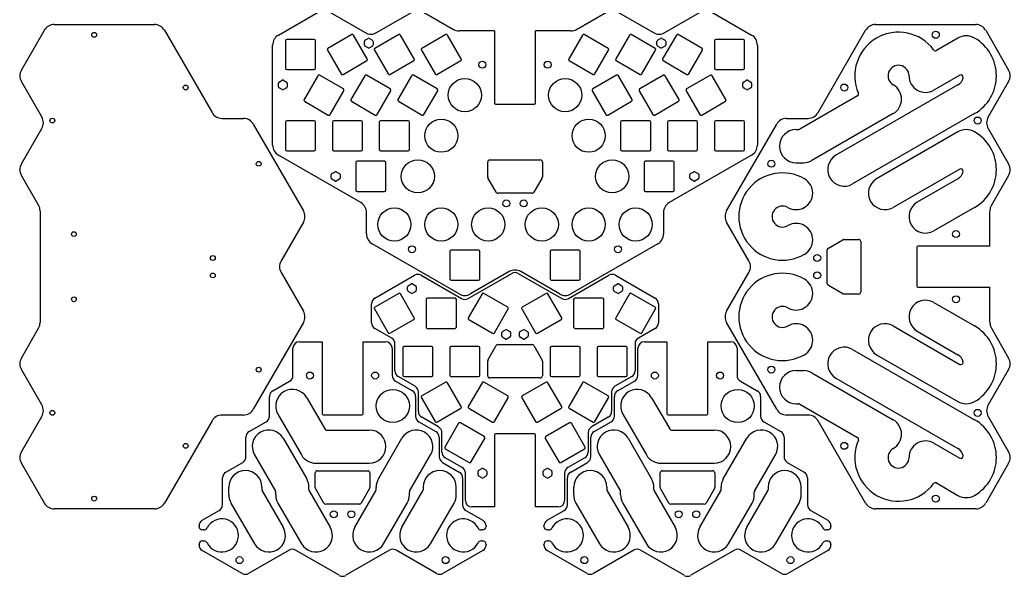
# Model space of a CAD drawing. Header units: millimetres. Extents: x 1 to 454, y -517 to -1.
# Drawn here: x 0.8 to 454.4, y -517.4 to -262.3 of the extents above; entities that cross this region are included whole.
import ezdxf

# ---------------------------------------------------------------- set-up
doc = ezdxf.new("R2010")
doc.units = ezdxf.units.MM

msp = doc.modelspace()

# ---------------------------------------------------------------- linework, layer by layer
for p, q in [((119.23, -269.31), (137.46, -258.78)), ((142.73, -258.78), (158.96, -268.15)), ((164.23, -268.15), (180.46, -258.78)), ((185.73, -258.78), (199.37, -266.66)), ((255.82, -266.66), (269.46, -258.78)), ((274.73, -258.78), (290.96, -268.15)), ((296.23, -268.15), (312.46, -258.78)), ((317.73, -258.78), (335.96, -269.31)), ((1.52, -285.33), (12.05, -267.1)), ((16.61, -264.47), (62.49, -264.47)), ((67.05, -267.1), (88.84, -304.83)), ((218.21, -267.37), (202.01, -267.37)), ((218.21, -267.37), (218.21, -300.39)), ((253.18, -267.37), (236.99, -267.37)), ((236.99, -300.39), (236.99, -267.37)), ((366.36, -304.83), (388.14, -267.1)), ((392.7, -264.47), (438.58, -264.47)), ((443.15, -267.1), (453.67, -285.33)), ((122.45, -271.89), (122.45, -284.49)), ((135.65, -271.29), (123.05, -271.29)), ((136.25, -284.49), (136.25, -271.89)), ((152.85, -269.07), (141.94, -275.37)), ((159.97, -280.2), (153.67, -269.29)), ((158.9, -271.66), (160.3, -270.85)), ((160.9, -270.85), (162.3, -271.66)), ((174.35, -269.07), (163.44, -275.37)), ((181.47, -280.2), (175.17, -269.29)), ((195.85, -269.07), (184.94, -275.37)), ((202.97, -280.2), (196.67, -269.29)), ((258.52, -269.29), (252.22, -280.2)), ((270.25, -275.37), (259.34, -269.07)), ((280.02, -269.29), (273.72, -280.2)), ((291.75, -275.37), (280.84, -269.07)), ((292.9, -271.66), (294.3, -270.85)), ((294.9, -270.85), (296.3, -271.66)), ((301.52, -269.29), (295.22, -280.2)), ((313.25, -275.37), (302.34, -269.07)), ((318.95, -271.89), (318.95, -284.49)), ((332.15, -271.29), (319.55, -271.29)), ((332.75, -284.49), (332.75, -271.89)), ((430.47, -270.63), (420.61, -276.32)), ((438.06, -270.64), (438.06, -270.64)), ((116.6, -319.75), (116.6, -273.87)), ((141.72, -276.19), (148.02, -287.1)), ((158.6, -273.79), (158.6, -272.18)), ((160.3, -275.12), (158.9, -274.31)), ((162.3, -274.31), (160.9, -275.12)), ((162.6, -272.18), (162.6, -273.79)), ((163.22, -276.19), (169.52, -287.1)), ((184.72, -276.19), (191.02, -287.1)), ((264.17, -287.1), (270.47, -276.19)), ((285.67, -287.1), (291.97, -276.19)), ((292.6, -273.79), (292.6, -272.18)), ((294.3, -275.12), (292.9, -274.31)), ((296.3, -274.31), (294.9, -275.12)), ((296.6, -272.18), (296.6, -273.79)), ((307.17, -287.1), (313.47, -276.19)), ((338.6, -273.87), (338.6, -319.75)), ((148.84, -287.32), (159.75, -281.02)), ((170.34, -287.32), (181.25, -281.02)), ((191.84, -287.32), (202.75, -281.02)), ((252.44, -281.02), (263.35, -287.32)), ((273.94, -281.02), (284.85, -287.32)), ((295.44, -281.02), (306.35, -287.32)), ((123.05, -285.09), (135.65, -285.09)), ((319.55, -285.09), (332.15, -285.09)), ((119.58, -290.83), (120.98, -290.02)), ((121.58, -290.02), (122.98, -290.83)), ((137.27, -287.91), (130.97, -298.82)), ((149, -293.99), (138.09, -287.69)), ((158.77, -287.91), (152.47, -298.82)), ((170.5, -293.99), (159.59, -287.69)), ((180.27, -287.91), (173.97, -298.82)), ((192, -293.99), (181.09, -287.69)), ((274.1, -287.69), (263.19, -293.99)), ((281.22, -298.82), (274.92, -287.91)), ((295.6, -287.69), (284.69, -293.99)), ((302.72, -298.82), (296.42, -287.91)), ((317.1, -287.69), (306.19, -293.99)), ((324.22, -298.82), (317.92, -287.91)), ((332.21, -290.83), (333.61, -290.02)), ((334.21, -290.02), (335.61, -290.83)), ((431.32, -287.69), (419.44, -294.55)), ((10.89, -306.83), (1.52, -290.6)), ((119.28, -292.96), (119.28, -291.35)), ((120.98, -294.29), (119.58, -293.48)), ((122.98, -293.48), (121.58, -294.29)), ((123.28, -291.35), (123.28, -292.96)), ((142.92, -305.72), (149.22, -294.81)), ((164.42, -305.72), (170.72, -294.81)), ((185.92, -305.72), (192.22, -294.81)), ((262.97, -294.81), (269.27, -305.72)), ((284.47, -294.81), (290.77, -305.72)), ((305.97, -294.81), (312.27, -305.72)), ((331.91, -292.96), (331.91, -291.35)), ((333.61, -294.29), (332.21, -293.48)), ((335.61, -293.48), (334.21, -294.29)), ((335.91, -291.35), (335.91, -292.96)), ((430.47, -292.13), (374.6, -324.39)), ((453.67, -290.6), (444.3, -306.83)), ((384.45, -297.2), (357.98, -312.48)), ((131.19, -299.64), (142.1, -305.94)), ((152.69, -299.64), (163.6, -305.94)), ((174.19, -299.64), (185.1, -305.94)), ((218.71, -300.89), (236.49, -300.89)), ((270.09, -305.94), (281, -299.64)), ((291.59, -305.94), (302.5, -299.64)), ((313.09, -305.94), (324, -299.64)), ((93.4, -307.47), (103.19, -307.47)), ((352, -307.47), (361.79, -307.47)), ((400.83, -305.3), (363.58, -326.8)), ((438.06, -305.3), (382.2, -337.55)), ((438.06, -305.3), (438.06, -305.3)), ((1.52, -328.33), (10.89, -312.1)), ((107.76, -310.1), (130.69, -349.83)), ((122.45, -309.13), (122.45, -321.73)), ((135.65, -308.53), (123.05, -308.53)), ((136.25, -321.73), (136.25, -309.13)), ((143.95, -309.13), (143.95, -321.73)), ((157.15, -308.53), (144.55, -308.53)), ((157.75, -321.73), (157.75, -309.13)), ((165.45, -309.13), (165.45, -321.73)), ((178.65, -308.53), (166.05, -308.53)), ((179.25, -321.73), (179.25, -309.13)), ((275.95, -309.13), (275.95, -321.73)), ((289.15, -308.53), (276.55, -308.53)), ((289.75, -321.73), (289.75, -309.13)), ((297.45, -309.13), (297.45, -321.73)), ((310.65, -308.53), (298.05, -308.53)), ((311.25, -321.73), (311.25, -309.13)), ((318.95, -309.13), (318.95, -321.73)), ((332.15, -308.53), (319.55, -308.53)), ((324.5, -349.83), (347.44, -310.1)), ((332.75, -321.73), (332.75, -309.13)), ((356.31, -312.62), (357.48, -312.62)), ((444.3, -312.1), (453.67, -328.33)), ((430.47, -313.63), (393.22, -335.14)), ((438.06, -313.64), (438.06, -313.64)), ((156.96, -346.1), (119.23, -324.31)), ((123.05, -322.33), (135.65, -322.33)), ((144.55, -322.33), (157.15, -322.33)), ((166.05, -322.33), (178.65, -322.33)), ((216.08, -326.5), (239.12, -326.5)), ((276.55, -322.33), (289.15, -322.33)), ((298.05, -322.33), (310.65, -322.33)), ((335.96, -324.31), (298.23, -346.1)), ((319.55, -322.33), (332.15, -322.33)), ((154.7, -327.75), (154.7, -340.35)), ((167.9, -327.15), (155.3, -327.15)), ((168.5, -340.35), (168.5, -327.75)), ((215.08, -334.2), (215.08, -327.5)), ((240.12, -327.5), (240.12, -334.2)), ((286.7, -327.75), (286.7, -340.35)), ((299.9, -327.15), (287.3, -327.15)), ((300.5, -340.35), (300.5, -327.75)), ((356.31, -327.82), (359.79, -327.82)), ((431.32, -330.69), (400.82, -348.3)), ((9.4, -347.25), (1.52, -333.6)), ((143.47, -334.86), (143.47, -333.24)), ((143.77, -332.72), (145.17, -331.91)), ((145.17, -336.19), (143.77, -335.38)), ((145.77, -331.91), (147.17, -332.72)), ((147.17, -335.38), (145.77, -336.19)), ((147.47, -333.24), (147.47, -334.86)), ((219.04, -341.33), (215.21, -334.7)), ((239.98, -334.7), (236.15, -341.33)), ((307.72, -334.86), (307.72, -333.24)), ((308.02, -332.72), (309.42, -331.91)), ((309.42, -336.19), (308.02, -335.38)), ((310.02, -331.91), (311.42, -332.72)), ((311.42, -335.38), (310.02, -336.19)), ((311.72, -333.24), (311.72, -334.86)), ((360.12, -335.14), (360.12, -335.14)), ((430.47, -335.13), (411.84, -345.89)), ((453.67, -333.6), (445.79, -347.25)), ((155.3, -340.95), (167.9, -340.95)), ((235.29, -341.83), (219.91, -341.83)), ((287.3, -340.95), (299.9, -340.95)), ((438.06, -348.3), (419.44, -359.05)), ((438.06, -348.3), (438.06, -348.3)), ((10.1, -349.88), (10.1, -401.06)), ((159.6, -360.45), (159.6, -350.66)), ((295.6, -350.66), (295.6, -360.45)), ((445.09, -366.08), (445.09, -349.88)), ((130.69, -355.1), (120.46, -372.83)), ((334.73, -372.83), (324.5, -355.1)), ((201.96, -387.96), (162.23, -365.02)), ((292.96, -365.02), (253.23, -387.96)), ((371.12, -366.91), (377.75, -363.08)), ((378.25, -362.95), (384.95, -362.95)), ((385.95, -363.95), (385.95, -386.99)), ((411.57, -366.58), (411.57, -384.36)), ((445.09, -366.08), (412.07, -366.08)), ((197.7, -368.46), (197.7, -381.06)), ((210.9, -367.86), (198.3, -367.86)), ((211.5, -381.06), (211.5, -368.46)), ((243.7, -368.46), (243.7, -381.06)), ((256.9, -367.86), (244.3, -367.86)), ((257.5, -381.06), (257.5, -368.46)), ((360.12, -369.8), (360.12, -369.8)), ((370.62, -383.16), (370.62, -367.78)), ((120.46, -378.1), (130.69, -395.83)), ((163.37, -389.92), (181.6, -379.4)), ((184.6, -379.4), (203.1, -390.08)), ((206.1, -390.08), (226.1, -378.53)), ((224.96, -377.72), (207.23, -387.96)), ((229.1, -378.53), (249.1, -390.08)), ((247.96, -387.96), (230.23, -377.72)), ((252.1, -390.08), (270.6, -379.4)), ((273.6, -379.4), (291.83, -389.92)), ((324.5, -395.83), (334.73, -378.1)), ((178.41, -386.3), (178.41, -384.69)), ((178.71, -384.17), (180.11, -383.36)), ((180.71, -383.36), (182.11, -384.17)), ((182.41, -384.69), (182.41, -386.3)), ((198.3, -381.66), (210.9, -381.66)), ((244.3, -381.66), (256.9, -381.66)), ((272.78, -386.3), (272.78, -384.69)), ((273.08, -384.17), (274.48, -383.36)), ((275.08, -383.36), (276.48, -384.17)), ((276.78, -384.69), (276.78, -386.3)), ((360.12, -381.14), (360.12, -381.14)), ((377.75, -387.85), (371.12, -384.02)), ((412.07, -384.86), (445.09, -384.86)), ((445.09, -401.06), (445.09, -384.86)), ((174.35, -387.71), (163.44, -394.01)), ((181.47, -398.85), (175.17, -387.93)), ((180.11, -387.63), (178.71, -386.82)), ((182.11, -386.82), (180.71, -387.63)), ((200.15, -389.94), (187.55, -389.94)), ((212.52, -387.93), (206.22, -398.85)), ((224.25, -394.01), (213.34, -387.71)), ((241.85, -387.71), (230.94, -394.01)), ((248.97, -398.85), (242.67, -387.93)), ((267.65, -389.94), (255.05, -389.94)), ((274.48, -387.63), (273.08, -386.82)), ((280.02, -387.93), (273.72, -398.85)), ((276.48, -386.82), (275.08, -387.63)), ((291.75, -394.01), (280.84, -387.71)), ((384.95, -387.99), (378.25, -387.99)), ((161.87, -401.16), (161.87, -392.52)), ((186.95, -390.54), (186.95, -403.14)), ((200.75, -403.14), (200.75, -390.54)), ((254.45, -390.54), (254.45, -403.14)), ((268.25, -403.14), (268.25, -390.54)), ((293.33, -392.52), (293.33, -401.16)), ((419.44, -391.88), (438.06, -402.64)), ((163.22, -394.83), (169.52, -405.75)), ((218.17, -405.75), (224.47, -394.83)), ((230.72, -394.83), (237.02, -405.75)), ((285.67, -405.75), (291.97, -394.83)), ((130.69, -401.1), (107.76, -440.83)), ((170.34, -405.96), (181.25, -399.66)), ((206.44, -399.66), (217.35, -405.96)), ((237.84, -405.96), (248.75, -399.66)), ((273.94, -399.66), (284.85, -405.96)), ((347.44, -440.83), (324.5, -401.1)), ((400.82, -402.63), (431.32, -420.25)), ((438.06, -402.64), (438.06, -402.64)), ((1.52, -417.33), (9.4, -403.69)), ((171.12, -408.23), (163.37, -403.76)), ((187.55, -403.74), (200.15, -403.74)), ((221.6, -407.32), (221.6, -405.7)), ((221.9, -405.18), (223.3, -404.37)), ((223.3, -408.65), (221.9, -407.84)), ((223.9, -404.37), (225.3, -405.18)), ((225.3, -407.84), (223.9, -408.65)), ((225.6, -405.7), (225.6, -407.32)), ((229.6, -407.32), (229.6, -405.7)), ((229.9, -405.18), (231.3, -404.37)), ((231.3, -408.65), (229.9, -407.84)), ((231.9, -404.37), (233.3, -405.18)), ((233.3, -407.84), (231.9, -408.65)), ((233.6, -405.7), (233.6, -407.32)), ((255.05, -403.74), (267.65, -403.74)), ((291.83, -403.76), (284.08, -408.23)), ((411.84, -405.05), (430.47, -415.8)), ((445.79, -403.69), (453.67, -417.33)), ((128.89, -409.88), (139.23, -409.88)), ((139.23, -409.88), (139.23, -442.9)), ((158.01, -409.88), (168.35, -409.88)), ((158.01, -442.9), (158.01, -409.88)), ((172.62, -423.24), (172.62, -410.83)), ((176.2, -412.62), (176.2, -425.22)), ((189.4, -412.02), (176.8, -412.02)), ((190, -425.22), (190, -412.62)), ((197.7, -412.62), (197.7, -425.22)), ((210.9, -412.02), (198.3, -412.02)), ((211.5, -425.22), (211.5, -412.62)), ((215.21, -418.28), (219.04, -411.64)), ((219.91, -411.14), (235.29, -411.14)), ((236.15, -411.64), (239.98, -418.28)), ((243.7, -412.62), (243.7, -425.22)), ((256.9, -412.02), (244.3, -412.02)), ((257.5, -425.22), (257.5, -412.62)), ((265.2, -412.62), (265.2, -425.22)), ((278.4, -412.02), (265.8, -412.02)), ((279, -425.22), (279, -412.62)), ((282.58, -410.83), (282.58, -423.24)), ((286.85, -409.88), (297.19, -409.88)), ((297.19, -409.88), (297.19, -442.9)), ((315.97, -409.88), (326.31, -409.88)), ((315.97, -442.9), (315.97, -409.88)), ((125.89, -425.33), (125.89, -412.88)), ((171.35, -412.88), (171.35, -425.33)), ((283.85, -425.33), (283.85, -412.88)), ((329.31, -412.88), (329.31, -425.33)), ((360.12, -415.8), (360.12, -415.8)), ((382.2, -413.38), (438.06, -445.64)), ((393.22, -415.8), (430.47, -437.3)), ((215.08, -425.47), (215.08, -418.78)), ((240.12, -418.78), (240.12, -425.47)), ((10.89, -438.83), (1.52, -422.6)), ((181.87, -430.31), (174.12, -425.84)), ((176.8, -425.82), (189.4, -425.82)), ((198.3, -425.82), (210.9, -425.82)), ((244.3, -425.82), (256.9, -425.82)), ((265.8, -425.82), (278.4, -425.82)), ((281.08, -425.84), (273.33, -430.31)), ((356.31, -423.12), (359.79, -423.12)), ((363.58, -424.13), (400.83, -445.64)), ((453.67, -422.6), (444.3, -438.83)), ((116.64, -432.4), (124.39, -427.93)), ((172.85, -427.93), (180.6, -432.4)), ((195.85, -428.42), (184.94, -434.72)), ((202.97, -439.55), (196.67, -428.64)), ((212.52, -428.64), (206.22, -439.55)), ((224.25, -434.72), (213.34, -428.42)), ((239.12, -426.47), (216.08, -426.47)), ((241.85, -428.42), (230.94, -434.72)), ((248.97, -439.55), (242.67, -428.64)), ((258.52, -428.64), (252.22, -439.55)), ((270.25, -434.72), (259.34, -428.42)), ((274.6, -432.4), (282.35, -427.93)), ((330.81, -427.93), (338.56, -432.4)), ((374.6, -426.55), (430.47, -458.8)), ((115.14, -443.95), (115.14, -435)), ((182.1, -435), (182.1, -443.95)), ((183.37, -441.86), (183.37, -432.91)), ((271.83, -432.91), (271.83, -441.86)), ((273.1, -443.95), (273.1, -435)), ((340.06, -435), (340.06, -443.95)), ((132.2, -435.52), (140.47, -449.84)), ((184.72, -435.54), (191.02, -446.45)), ((218.17, -446.45), (224.47, -435.54)), ((230.72, -435.54), (237.02, -446.45)), ((264.17, -446.45), (270.47, -435.54)), ((290.16, -435.52), (298.43, -449.84)), ((356.31, -438.32), (357.48, -438.32)), ((357.98, -438.45), (384.45, -453.74)), ((438.06, -437.3), (438.06, -437.3)), ((1.52, -460.33), (10.89, -444.1)), ((103.19, -443.47), (93.4, -443.47)), ((119.03, -443.12), (129.79, -461.75)), ((139.73, -443.4), (157.51, -443.4)), ((192.62, -448.93), (184.87, -444.46)), ((191.84, -446.67), (202.75, -440.37)), ((206.44, -440.37), (217.35, -446.67)), ((237.84, -446.67), (248.75, -440.37)), ((252.44, -440.37), (263.35, -446.67)), ((270.33, -444.46), (262.58, -448.93)), ((276.99, -443.12), (287.75, -461.75)), ((297.69, -443.4), (315.47, -443.4)), ((361.79, -443.47), (352, -443.47)), ((444.3, -444.1), (453.67, -460.33)), ((88.84, -446.1), (67.05, -483.83)), ((105.89, -451.02), (113.64, -446.55)), ((183.6, -446.55), (191.35, -451.02)), ((201.77, -447.26), (195.47, -458.17)), ((213.5, -453.34), (202.59, -447.04)), ((252.6, -447.04), (241.69, -453.34)), ((259.72, -458.17), (253.42, -447.26)), ((263.85, -451.02), (271.6, -446.55)), ((341.56, -446.55), (349.31, -451.02)), ((388.14, -483.83), (366.36, -446.1)), ((438.06, -445.64), (438.06, -445.64)), ((141.33, -450.34), (160.87, -450.34)), ((194.12, -460.48), (194.12, -451.53)), ((218.21, -452.59), (218.21, -485.61)), ((236.49, -452.09), (218.71, -452.09)), ((236.99, -485.61), (236.99, -452.59)), ((261.08, -451.53), (261.08, -460.48)), ((299.29, -450.34), (318.83, -450.34)), ((104.39, -462.57), (104.39, -453.62)), ((121.45, -454.14), (132.2, -472.77)), ((165.03, -472.77), (175.79, -454.14)), ((192.85, -453.62), (192.85, -462.57)), ((207.42, -465.07), (213.72, -454.16)), ((241.47, -454.16), (247.77, -465.07)), ((262.35, -462.57), (262.35, -453.62)), ((279.41, -454.14), (290.16, -472.77)), ((322.99, -472.77), (333.75, -454.14)), ((350.81, -453.62), (350.81, -462.57)), ((419.44, -456.38), (431.32, -463.25)), ((108.28, -461.74), (117.88, -478.37)), ((179.35, -478.37), (188.95, -461.74)), ((195.69, -458.99), (206.6, -465.29)), ((248.59, -465.29), (259.5, -458.99)), ((266.24, -461.74), (275.84, -478.37)), ((337.31, -478.37), (346.91, -461.74)), ((12.05, -483.83), (1.52, -465.6)), ((95.14, -469.64), (102.89, -465.17)), ((136.36, -465.54), (160.87, -465.54)), ((136.36, -465.54), (136.36, -465.54)), ((194.35, -465.17), (202.1, -469.64)), ((203.37, -467.55), (195.62, -463.08)), ((259.58, -463.08), (251.83, -467.55)), ((253.1, -469.64), (260.85, -465.17)), ((294.32, -465.54), (318.83, -465.54)), ((294.32, -465.54), (294.32, -465.54)), ((352.31, -465.17), (360.06, -469.64)), ((453.67, -465.6), (443.15, -483.83)), ((136.1, -476.71), (136.1, -470.01)), ((137.1, -469.01), (160.14, -469.01)), ((161.14, -470.01), (161.14, -476.71)), ((204.87, -482.61), (204.87, -470.15)), ((210.66, -470.94), (210.66, -469.32)), ((210.96, -468.8), (212.36, -467.99)), ((212.36, -472.27), (210.96, -471.46)), ((212.96, -467.99), (214.36, -468.8)), ((214.36, -471.46), (212.96, -472.27)), ((214.66, -469.32), (214.66, -470.94)), ((240.53, -470.94), (240.53, -469.32)), ((240.83, -468.8), (242.23, -467.99)), ((242.23, -472.27), (240.83, -471.46)), ((242.83, -467.99), (244.23, -468.8)), ((244.23, -471.46), (242.83, -472.27)), ((244.53, -469.32), (244.53, -470.94)), ((250.33, -470.15), (250.33, -482.61)), ((294.06, -476.71), (294.06, -470.01)), ((295.06, -469.01), (318.1, -469.01)), ((319.1, -470.01), (319.1, -476.71)), ((93.64, -484.66), (93.64, -472.24)), ((203.6, -472.24), (203.6, -484.66)), ((251.6, -484.66), (251.6, -472.24)), ((361.56, -472.24), (361.56, -484.66)), ((420.61, -474.61), (430.47, -480.3)), ((96.52, -480.03), (96.52, -476.56)), ((111.72, -476.56), (111.72, -477.72)), ((111.85, -478.22), (121.45, -494.85)), ((118.02, -480.03), (118.02, -478.87)), ((133.22, -477.72), (133.22, -476.56)), ((133.35, -478.22), (142.95, -494.85)), ((140.06, -483.84), (136.23, -477.21)), ((154.28, -494.85), (163.88, -478.22)), ((161, -477.21), (157.17, -483.84)), ((164.02, -477.72), (164.02, -476.56)), ((175.78, -494.85), (185.38, -478.22)), ((179.22, -480.03), (179.22, -478.87)), ((185.52, -476.56), (185.52, -477.72)), ((200.72, -480.03), (200.72, -476.56)), ((254.48, -480.03), (254.48, -476.56)), ((269.68, -476.56), (269.68, -477.72)), ((269.81, -478.22), (279.41, -494.85)), ((275.98, -480.03), (275.98, -478.87)), ((291.18, -477.72), (291.18, -476.56)), ((291.31, -478.22), (300.91, -494.85)), ((298.02, -483.84), (294.19, -477.21)), ((312.24, -494.85), (321.84, -478.22)), ((318.96, -477.21), (315.13, -483.84)), ((321.98, -477.72), (321.98, -476.56)), ((333.74, -494.85), (343.34, -478.22)), ((337.18, -480.03), (337.18, -478.87)), ((343.48, -476.56), (343.48, -477.72)), ((358.68, -480.03), (358.68, -476.56)), ((438.06, -480.3), (438.06, -480.3)), ((97.53, -483.82), (108.29, -502.45)), ((119.03, -483.82), (129.79, -502.45)), ((156.31, -484.34), (140.93, -484.34)), ((167.45, -502.45), (178.2, -483.82)), ((188.95, -502.45), (199.7, -483.82)), ((255.49, -483.82), (266.25, -502.45)), ((276.99, -483.82), (287.75, -502.45)), ((314.27, -484.34), (298.89, -484.34)), ((325.41, -502.45), (336.16, -483.82)), ((346.91, -502.45), (357.66, -483.82)), ((62.49, -486.47), (16.61, -486.47)), ((84.39, -491.73), (92.14, -487.25)), ((205.1, -487.25), (212.85, -491.73)), ((218.21, -485.61), (207.87, -485.61)), ((247.33, -485.61), (236.99, -485.61)), ((242.35, -491.73), (250.1, -487.25)), ((363.06, -487.25), (370.81, -491.73)), ((438.58, -486.47), (392.7, -486.47)), ((82.89, -494.54), (82.89, -494.33)), ((214.35, -494.33), (214.35, -494.54)), ((240.85, -494.54), (240.85, -494.33)), ((372.31, -494.33), (372.31, -494.54)), ((85.16, -496.11), (84.46, -496.11)), ((212.77, -496.11), (212.07, -496.11)), ((243.12, -496.11), (242.42, -496.11)), ((370.73, -496.11), (370.03, -496.11)), ((82.89, -502.96), (82.89, -502.75)), ((84.46, -501.18), (85.16, -501.18)), ((212.07, -501.18), (212.77, -501.18)), ((214.35, -502.75), (214.35, -502.96)), ((240.85, -502.96), (240.85, -502.75)), ((242.42, -501.18), (243.12, -501.18)), ((370.03, -501.18), (370.73, -501.18)), ((372.31, -502.75), (372.31, -502.96)), ((102.62, -516.09), (84.39, -505.56)), ((124.12, -505.41), (105.62, -516.09)), ((147.12, -516.95), (127.12, -505.41)), ((170.12, -505.41), (150.12, -516.95)), ((191.62, -516.09), (173.12, -505.41)), ((212.85, -505.56), (194.62, -516.09)), ((260.58, -516.09), (242.35, -505.56)), ((282.08, -505.41), (263.58, -516.09)), ((305.08, -516.95), (285.08, -505.41)), ((328.08, -505.41), (308.08, -516.95)), ((349.58, -516.09), (331.08, -505.41)), ((370.81, -505.56), (352.58, -516.09))]:
    msp.add_line(p, q)
for centre, radius in [((420.3, -269.16), 1.6), ((34.89, -269.16), 1.1), ((212.66, -282.85), 1.6), ((242.53, -282.85), 1.6), ((204.6, -296.81), 7.6), ((250.6, -296.81), 7.6), ((76.79, -293.34), 1.1), ((378.4, -293.34), 1.6), ((15.72, -308.47), 1.1), ((193.85, -315.43), 7.6), ((261.35, -315.43), 7.6), ((439.47, -308.47), 1.6), ((183.1, -334.05), 7.6), ((272.1, -334.05), 7.6), ((110.22, -328.28), 1.1), ((344.98, -328.28), 1.6), ((172.35, -356.14), 7.6), ((193.85, -356.14), 7.6), ((215.35, -356.14), 7.6), ((223.6, -346.46), 1.6), ((231.6, -346.46), 1.6), ((239.85, -356.14), 7.6), ((261.35, -356.14), 7.6), ((282.85, -356.14), 7.6), ((25.58, -360.53), 1.1), ((429.61, -360.53), 1.6), ((180.41, -367.48), 1.6), ((274.78, -367.48), 1.6), ((89.2, -371.47), 1.1), ((365.99, -371.47), 1.6), ((89.2, -379.47), 1.1), ((365.99, -379.47), 1.6), ((25.58, -390.41), 1.1), ((429.61, -390.41), 1.6), ((110.22, -422.66), 1.1), ((344.98, -422.66), 1.6), ((133.68, -425.36), 1.6), ((163.55, -425.36), 1.6), ((291.64, -425.36), 1.6), ((321.51, -425.36), 1.6), ((171.62, -439.32), 7.6), ((329.58, -439.32), 7.6), ((15.72, -442.47), 1.1), ((439.47, -442.47), 1.6), ((76.79, -457.59), 1.1), ((378.4, -457.59), 1.6), ((34.89, -481.78), 1.1), ((420.3, -481.78), 1.6), ((144.62, -488.97), 1.6), ((152.62, -488.97), 1.6), ((302.58, -488.97), 1.6), ((310.58, -488.97), 1.6), ((101.43, -509.99), 1.6), ((195.8, -509.99), 1.6), ((259.39, -509.99), 1.6), ((353.76, -509.99), 1.6)]:
    msp.add_circle(centre, radius)
for centre, radius, start, end in [((16.61, -269.74), 5.27, 90, 149.9995), ((62.49, -269.74), 5.27, 30.0006, 90), ((202.01, -262.1), 5.27, 239.9994, 270), ((253.18, -262.1), 5.27, 270, 300.0006), ((392.7, -269.74), 5.27, 90, 149.9994), ((438.58, -269.74), 5.27, 30.0005, 90), ((121.87, -273.87), 5.27, 120.0005, 180), ((123.05, -271.89), 0.6, 90, 180), ((135.65, -271.89), 0.6, 0, 90), ((153.15, -269.59), 0.6, 30, 120), ((159.2, -272.18), 0.6, 120.0064, 180), ((161.6, -263.59), 5.27, 239.9994, 300.0006), ((160.6, -271.37), 0.6, 59.9936, 120.0064), ((162, -272.18), 0.6, 0, 59.9936), ((174.65, -269.59), 0.6, 30, 120), ((196.15, -269.59), 0.6, 30, 120), ((259.04, -269.59), 0.6, 60, 150), ((280.54, -269.59), 0.6, 60, 150), ((293.6, -263.59), 5.27, 239.9994, 300.0006), ((293.2, -272.18), 0.6, 120.0064, 180), ((294.6, -271.37), 0.6, 59.9936, 120.0064), ((296, -272.18), 0.6, 0, 59.9936), ((302.04, -269.59), 0.6, 60, 150), ((319.55, -271.89), 0.6, 90, 180), ((332.15, -271.89), 0.6, 0, 90), ((333.33, -273.87), 5.27, 0, 59.9995), ((403.23, -287.97), 20.01, 36.5396, 203.4588), ((434.26, -277.22), 7.6, 60.0011, 119.9623), ((428.06, -287.97), 20.01, 299.9994, 60.0006), ((142.24, -275.89), 0.6, 120, 210), ((159.2, -273.79), 0.6, 180, 239.9936), ((160.6, -274.6), 0.6, 239.9936, 300.0064), ((162, -273.79), 0.6, 300.0064, 0), ((163.74, -275.89), 0.6, 120, 210), ((185.24, -275.89), 0.6, 120, 210), ((269.95, -275.89), 0.6, 330, 60), ((291.45, -275.89), 0.6, 330, 60), ((293.2, -273.79), 0.6, 180, 239.9936), ((294.6, -274.6), 0.6, 239.9936, 300.0064), ((296, -273.79), 0.6, 300.0064, 0), ((312.95, -275.89), 0.6, 330, 60), ((420.11, -275.46), 1, 216.5396, 300), ((159.45, -280.5), 0.6, 300, 30), ((180.95, -280.5), 0.6, 300, 30), ((202.45, -280.5), 0.6, 300, 30), ((252.74, -280.5), 0.6, 150, 240), ((274.24, -280.5), 0.6, 150, 240), ((295.74, -280.5), 0.6, 150, 240), ((6.09, -287.97), 5.27, 149.9995, 210.0006), ((123.05, -284.49), 0.6, 180, 270), ((135.65, -284.49), 0.6, 270, 0), ((319.55, -284.49), 0.6, 180, 270), ((332.15, -284.49), 0.6, 270, 0), ((403.23, -287.97), 4.81, 0.0006, 239.9994), ((449.11, -287.97), 5.27, 329.9994, 30.0005), ((121.28, -290.54), 0.6, 59.9936, 120.0064), ((137.79, -288.21), 0.6, 60, 150), ((148.54, -286.8), 0.6, 210, 300), ((159.29, -288.21), 0.6, 60, 150), ((170.04, -286.8), 0.6, 210, 300), ((180.79, -288.21), 0.6, 60, 150), ((191.54, -286.8), 0.6, 210, 300), ((263.65, -286.8), 0.6, 240, 330), ((274.4, -288.21), 0.6, 30, 120), ((285.15, -286.8), 0.6, 240, 330), ((295.9, -288.21), 0.6, 30, 120), ((306.65, -286.8), 0.6, 240, 330), ((317.4, -288.21), 0.6, 30, 120), ((333.91, -290.54), 0.6, 59.9936, 120.0064), ((415.64, -287.97), 7.6, 179.9996, 299.9623), ((428.06, -287.97), 4.81, 300.6862, 351.1229), ((431.82, -288.56), 1, 351.1229, 120), ((119.88, -291.35), 0.6, 120.0064, 180), ((119.88, -292.96), 0.6, 180, 239.9936), ((121.28, -293.77), 0.6, 239.9936, 300.0064), ((122.68, -291.35), 0.6, 0, 59.9936), ((122.68, -292.96), 0.6, 300.0064, 0), ((148.7, -294.51), 0.6, 330, 60), ((170.2, -294.51), 0.6, 330, 60), ((191.7, -294.51), 0.6, 330, 60), ((263.49, -294.51), 0.6, 120, 210), ((284.99, -294.51), 0.6, 120, 210), ((306.49, -294.51), 0.6, 120, 210), ((332.51, -291.35), 0.6, 120.0064, 180), ((332.51, -292.96), 0.6, 180, 239.9936), ((333.91, -293.77), 0.6, 239.9936, 300.0064), ((335.31, -291.35), 0.6, 0, 59.9936), ((335.31, -292.96), 0.6, 300.0064, 0), ((397.02, -298.72), 7.6, 300.0377, 59.9964), ((434.26, -298.72), 7.6, 119.562, 119.9623), ((131.49, -299.12), 0.6, 150, 240), ((152.99, -299.12), 0.6, 150, 240), ((174.49, -299.12), 0.6, 150, 240), ((280.7, -299.12), 0.6, 300, 30), ((302.2, -299.12), 0.6, 300, 30), ((323.7, -299.12), 0.6, 300, 30), ((383.95, -296.33), 1, 300, 23.4588), ((218.71, -300.39), 0.5, 180, 270), ((236.49, -300.39), 0.5, 270, 0), ((6.33, -309.47), 5.27, 329.9994, 30.0006), ((93.4, -302.2), 5.27, 210.0006, 270), ((103.19, -312.74), 5.27, 30.0006, 90), ((142.4, -305.42), 0.6, 240, 330), ((163.9, -305.42), 0.6, 240, 330), ((185.4, -305.42), 0.6, 240, 330), ((269.79, -305.42), 0.6, 210, 300), ((291.29, -305.42), 0.6, 210, 300), ((312.79, -305.42), 0.6, 210, 300), ((352, -312.74), 5.27, 90, 149.9994), ((361.79, -302.2), 5.27, 270, 329.9994), ((448.86, -309.47), 5.27, 149.9994, 210.0006), ((123.05, -309.13), 0.6, 90, 180), ((135.65, -309.13), 0.6, 0, 90), ((144.55, -309.13), 0.6, 90, 180), ((157.15, -309.13), 0.6, 0, 90), ((166.05, -309.13), 0.6, 90, 180), ((178.65, -309.13), 0.6, 0, 90), ((276.55, -309.13), 0.6, 90, 180), ((289.15, -309.13), 0.6, 0, 90), ((298.05, -309.13), 0.6, 90, 180), ((310.65, -309.13), 0.6, 0, 90), ((319.55, -309.13), 0.6, 90, 180), ((332.15, -309.13), 0.6, 0, 90), ((356.32, -320.22), 7.6, 90.0377, 269.9623), ((357.48, -311.62), 1, 270, 300), ((434.26, -320.22), 7.6, 59.9996, 119.9623), ((428.06, -330.97), 20.01, 299.9994, 60.0006), ((121.87, -319.75), 5.27, 180, 239.9994), ((123.05, -321.73), 0.6, 180, 270), ((135.65, -321.73), 0.6, 270, 0), ((144.55, -321.73), 0.6, 180, 270), ((157.15, -321.73), 0.6, 270, 0), ((166.05, -321.73), 0.6, 180, 270), ((178.65, -321.73), 0.6, 270, 0), ((276.55, -321.73), 0.6, 180, 270), ((289.15, -321.73), 0.6, 270, 0), ((298.05, -321.73), 0.6, 180, 270), ((310.65, -321.73), 0.6, 270, 0), ((319.55, -321.73), 0.6, 180, 270), ((332.15, -321.73), 0.6, 270, 0), ((333.33, -319.75), 5.27, 300.0006, 0), ((216.08, -327.5), 1, 90, 180), ((239.12, -327.5), 1, 0, 90), ((378.4, -330.97), 7.6, 120.0377, 299.9623), ((6.09, -330.97), 5.27, 149.9994, 210.0006), ((155.3, -327.75), 0.6, 90, 180), ((167.9, -327.75), 0.6, 0, 90), ((287.3, -327.75), 0.6, 90, 180), ((299.9, -327.75), 0.6, 0, 90), ((359.78, -320.22), 7.6, 270.0343, 299.9623), ((431.82, -331.56), 1, 351.1251, 120), ((449.11, -330.97), 5.27, 329.9994, 30.0006), ((144.07, -333.24), 0.6, 120.0064, 180), ((144.07, -334.86), 0.6, 180, 239.9936), ((145.47, -332.43), 0.6, 59.9936, 120.0064), ((146.87, -333.24), 0.6, 0, 59.9936), ((146.87, -334.86), 0.6, 300.0064, 0), ((216.08, -334.2), 1, 180, 210), ((239.12, -334.2), 1, 330, 0), ((308.32, -333.24), 0.6, 120.0064, 180), ((308.32, -334.86), 0.6, 180, 239.9936), ((309.72, -332.43), 0.6, 59.9936, 120.0064), ((311.12, -333.24), 0.6, 0, 59.9936), ((311.12, -334.86), 0.6, 300.0064, 0), ((350.11, -352.47), 20.01, 60.0006, 299.9994), ((356.32, -341.72), 7.6, 239.7237, 60.0026), ((397.02, -341.72), 7.6, 120.0377, 299.9623), ((434.26, -341.72), 7.6, 119.6621, 119.9623), ((428.06, -330.97), 4.81, 300.5328, 351.1251), ((145.47, -335.67), 0.6, 239.9936, 300.0064), ((309.72, -335.67), 0.6, 239.9936, 300.0064), ((155.3, -340.35), 0.6, 180, 270), ((167.9, -340.35), 0.6, 270, 0), ((219.91, -340.83), 1, 210, 270), ((235.29, -340.83), 1, 270, 330), ((287.3, -340.35), 0.6, 180, 270), ((299.9, -340.35), 0.6, 270, 0), ((4.83, -349.88), 5.27, 0, 30.0006), ((154.33, -350.66), 5.27, 0, 59.9994), ((300.87, -350.66), 5.27, 120.0006, 180), ((350.11, -352.47), 4.81, 60.4347, 299.5653), ((415.64, -352.47), 7.6, 120.0377, 299.9623), ((450.36, -349.88), 5.27, 149.9994, 180), ((126.13, -352.47), 5.27, 329.9994, 30.0006), ((329.06, -352.47), 5.27, 149.9994, 210.0006), ((356.32, -363.22), 7.6, 299.9974, 120.2763), ((164.87, -360.45), 5.27, 180, 239.9994), ((290.33, -360.45), 5.27, 300.0006, 0), ((371.62, -367.78), 1, 120, 180), ((378.25, -363.95), 1, 90, 120), ((384.95, -363.95), 1, 0, 90), ((412.07, -366.58), 0.5, 90, 180), ((198.3, -368.46), 0.6, 90, 180), ((210.9, -368.46), 0.6, 0, 90), ((244.3, -368.46), 0.6, 90, 180), ((256.9, -368.46), 0.6, 0, 90), ((125.02, -375.47), 5.27, 149.9994, 210.0006), ((330.17, -375.47), 5.27, 329.9994, 30.0006), ((183.1, -382), 3, 59.9994, 120.0006), ((227.6, -382.28), 5.27, 59.9994, 120.0006), ((227.6, -381.13), 3, 59.9994, 120.0006), ((272.1, -382), 3, 59.9994, 120.0006), ((350.11, -398.47), 20.01, 60.0006, 299.9994), ((179.01, -384.69), 0.6, 120.0064, 180), ((180.41, -383.88), 0.6, 59.9936, 120.0064), ((181.81, -384.69), 0.6, 0, 59.9936), ((198.3, -381.06), 0.6, 180, 270), ((210.9, -381.06), 0.6, 270, 0), ((244.3, -381.06), 0.6, 180, 270), ((256.9, -381.06), 0.6, 270, 0), ((273.38, -384.69), 0.6, 120.0064, 180), ((274.78, -383.88), 0.6, 59.9936, 120.0064), ((276.18, -384.69), 0.6, 0, 59.9936), ((356.32, -387.72), 7.6, 239.7237, 60.0026), ((371.62, -383.16), 1, 180, 240), ((412.07, -384.36), 0.5, 180, 270), ((164.87, -392.52), 3, 120.0006, 180), ((174.65, -388.23), 0.6, 30, 120), ((179.01, -386.3), 0.6, 180, 239.9936), ((180.41, -387.11), 0.6, 239.9936, 300.0064), ((181.81, -386.3), 0.6, 300.0064, 0), ((187.55, -390.54), 0.6, 90, 180), ((200.15, -390.54), 0.6, 0, 90), ((204.6, -383.39), 5.27, 239.9994, 300.0006), ((213.04, -388.23), 0.6, 60, 150), ((242.15, -388.23), 0.6, 30, 120), ((250.6, -383.39), 5.27, 239.9994, 300.0006), ((255.05, -390.54), 0.6, 90, 180), ((267.65, -390.54), 0.6, 0, 90), ((273.38, -386.3), 0.6, 180, 239.9936), ((274.78, -387.11), 0.6, 239.9936, 300.0064), ((276.18, -386.3), 0.6, 300.0064, 0), ((280.54, -388.23), 0.6, 60, 150), ((290.33, -392.52), 3, 0, 59.9994), ((378.25, -386.99), 1, 240, 270), ((384.95, -386.99), 1, 270, 0), ((163.74, -394.53), 0.6, 120, 210), ((204.6, -387.48), 3, 239.9994, 300.0006), ((223.95, -394.53), 0.6, 330, 60), ((231.24, -394.53), 0.6, 120, 210), ((250.6, -387.48), 3, 239.9994, 300.0006), ((291.45, -394.53), 0.6, 330, 60), ((350.11, -398.47), 4.81, 60.4347, 299.5653), ((415.64, -398.47), 7.6, 60.0377, 239.9623), ((126.13, -398.47), 5.27, 329.9994, 30.0006), ((180.95, -399.15), 0.6, 300, 30), ((206.74, -399.15), 0.6, 150, 240), ((248.45, -399.15), 0.6, 300, 30), ((274.24, -399.15), 0.6, 150, 240), ((329.06, -398.47), 5.27, 149.9994, 210.0006), ((4.83, -401.06), 5.27, 329.9994, 0), ((164.87, -401.16), 3, 180, 239.9994), ((187.55, -403.14), 0.6, 180, 270), ((200.15, -403.14), 0.6, 270, 0), ((255.05, -403.14), 0.6, 180, 270), ((267.65, -403.14), 0.6, 270, 0), ((290.33, -401.16), 3, 300.0006, 0), ((356.32, -409.22), 7.6, 299.9974, 120.2763), ((397.02, -409.22), 7.6, 60.0377, 239.9623), ((428.06, -419.97), 20.01, 299.9994, 60.0006), ((450.36, -401.06), 5.27, 180, 210.0006), ((170.04, -405.45), 0.6, 210, 300), ((217.65, -405.45), 0.6, 240, 330), ((222.2, -405.7), 0.6, 120.0064, 180), ((222.2, -407.32), 0.6, 180, 239.9936), ((223.6, -404.89), 0.6, 59.9936, 120.0064), ((225, -405.7), 0.6, 0, 59.9936), ((225, -407.32), 0.6, 300.0064, 0), ((230.2, -405.7), 0.6, 120.0064, 180), ((230.2, -407.32), 0.6, 180, 239.9936), ((231.6, -404.89), 0.6, 59.9936, 120.0064), ((233, -405.7), 0.6, 0, 59.9936), ((233, -407.32), 0.6, 300.0064, 0), ((237.54, -405.45), 0.6, 210, 300), ((285.15, -405.45), 0.6, 240, 330), ((128.89, -412.88), 3, 90, 180), ((168.35, -412.88), 3, 0, 90), ((169.62, -410.83), 3, 0, 59.9994), ((176.8, -412.62), 0.6, 90, 180), ((189.4, -412.62), 0.6, 0, 90), ((198.3, -412.62), 0.6, 90, 180), ((210.9, -412.62), 0.6, 0, 90), ((219.91, -412.14), 1, 90, 150), ((223.6, -408.13), 0.6, 239.9936, 300.0064), ((231.6, -408.13), 0.6, 239.9936, 300.0064), ((235.29, -412.14), 1, 30, 90), ((244.3, -412.62), 0.6, 90, 180), ((256.9, -412.62), 0.6, 0, 90), ((265.8, -412.62), 0.6, 90, 180), ((278.4, -412.62), 0.6, 0, 90), ((285.58, -410.83), 3, 120.0006, 180), ((286.85, -412.88), 3, 90, 180), ((326.31, -412.88), 3, 0, 90), ((378.4, -419.97), 7.6, 60.0377, 239.9623), ((434.26, -409.22), 7.6, 240.0377, 240.3379), ((428.06, -419.97), 4.81, 8.8749, 59.4672), ((6.09, -419.97), 5.27, 149.9994, 210.0006), ((216.08, -418.78), 1, 150, 180), ((239.12, -418.78), 1, 0, 30), ((431.82, -419.38), 1, 240, 8.8749), ((449.11, -419.97), 5.27, 329.9994, 30.0006), ((122.89, -425.33), 3, 300.0006, 0), ((174.35, -425.33), 3, 180, 239.9994), ((175.62, -423.24), 3, 180, 239.9994), ((176.8, -425.22), 0.6, 180, 270), ((189.4, -425.22), 0.6, 270, 0), ((198.3, -425.22), 0.6, 180, 270), ((210.9, -425.22), 0.6, 270, 0), ((216.08, -425.47), 1, 180, 270), ((239.12, -425.47), 1, 270, 0), ((244.3, -425.22), 0.6, 180, 270), ((256.9, -425.22), 0.6, 270, 0), ((265.8, -425.22), 0.6, 180, 270), ((278.4, -425.22), 0.6, 270, 0), ((279.58, -423.24), 3, 300.0006, 0), ((280.85, -425.33), 3, 300.0006, 0), ((332.31, -425.33), 3, 180, 239.9994), ((356.32, -430.72), 7.6, 90.0377, 269.9623), ((359.78, -430.72), 7.6, 60.0377, 89.9657), ((180.37, -432.91), 3, 0, 59.9994), ((196.15, -428.94), 0.6, 30, 120), ((213.04, -428.94), 0.6, 60, 150), ((242.15, -428.94), 0.6, 30, 120), ((259.04, -428.94), 0.6, 60, 150), ((274.83, -432.91), 3, 120.0006, 180), ((118.14, -435), 3, 120.0006, 180), ((125.62, -439.32), 7.6, 30.0377, 209.9623), ((179.1, -435), 3, 0, 59.9994), ((185.24, -435.24), 0.6, 120, 210), ((223.95, -435.24), 0.6, 330, 60), ((231.24, -435.24), 0.6, 120, 210), ((269.95, -435.24), 0.6, 330, 60), ((276.1, -435), 3, 120.0006, 180), ((283.58, -439.32), 7.6, 30.0377, 209.9623), ((337.06, -435), 3, 0, 59.9994), ((6.33, -441.47), 5.27, 329.9994, 30.0006), ((202.45, -439.85), 0.6, 300, 30), ((206.74, -439.85), 0.6, 150, 240), ((248.45, -439.85), 0.6, 300, 30), ((252.74, -439.85), 0.6, 150, 240), ((357.48, -439.32), 1, 60, 90), ((434.26, -430.72), 7.6, 240.0377, 300.0004), ((448.86, -441.47), 5.27, 149.9994, 210.0006), ((93.4, -448.74), 5.27, 90, 149.9994), ((103.19, -438.2), 5.27, 270, 329.9994), ((112.14, -443.95), 3, 300.0006, 0), ((139.73, -442.9), 0.5, 180, 270), ((157.51, -442.9), 0.5, 270, 0), ((185.1, -443.95), 3, 180, 239.9994), ((186.37, -441.86), 3, 180, 239.9994), ((268.83, -441.86), 3, 300.0006, 0), ((270.1, -443.95), 3, 300.0006, 0), ((297.69, -442.9), 0.5, 180, 270), ((315.47, -442.9), 0.5, 270, 0), ((343.06, -443.95), 3, 180, 239.9994), ((352, -438.2), 5.27, 210.0006, 270), ((361.79, -448.74), 5.27, 30.0006, 90), ((191.54, -446.15), 0.6, 210, 300), ((191.12, -451.53), 3, 0, 59.9994), ((202.29, -447.56), 0.6, 60, 150), ((217.65, -446.15), 0.6, 240, 330), ((237.54, -446.15), 0.6, 210, 300), ((252.9, -447.56), 0.6, 30, 120), ((264.08, -451.53), 3, 120.0006, 180), ((263.65, -446.15), 0.6, 240, 330), ((397.02, -452.22), 7.6, 300.0036, 59.9623), ((428.06, -462.97), 20.01, 299.9994, 60.0006), ((107.39, -453.62), 3, 120.0006, 180), ((114.87, -457.94), 7.6, 30.0377, 209.9623), ((141.33, -449.34), 1, 210, 270), ((160.87, -457.94), 7.6, 270.0377, 449.9623), ((182.37, -457.94), 7.6, 330.0377, 149.9623), ((189.85, -453.62), 3, 0, 59.9994), ((213.2, -453.86), 0.6, 330, 60), ((218.71, -452.59), 0.5, 90, 180), ((236.49, -452.59), 0.5, 0, 90), ((241.99, -453.86), 0.6, 120, 210), ((265.35, -453.62), 3, 120.0006, 180), ((272.83, -457.94), 7.6, 30.0377, 209.9623), ((299.29, -449.34), 1, 210, 270), ((318.83, -457.94), 7.6, 270.0377, 449.9623), ((340.33, -457.94), 7.6, 330.0377, 149.9623), ((347.81, -453.62), 3, 0, 59.9994), ((403.23, -462.97), 20.01, 156.5412, 323.4604), ((383.95, -454.6), 1, 336.5412, 60), ((415.64, -462.97), 7.6, 60.0377, 180.0004), ((6.09, -462.97), 5.27, 149.9994, 210.0005), ((101.39, -462.57), 3, 300.0006, 0), ((136.37, -457.94), 7.6, 210.0377, 269.9623), ((195.85, -462.57), 3, 180, 239.9994), ((197.12, -460.48), 3, 180, 239.9994), ((195.99, -458.47), 0.6, 150, 240), ((259.2, -458.47), 0.6, 300, 30), ((258.08, -460.48), 3, 300.0006, 0), ((259.35, -462.57), 3, 300.0006, 0), ((294.33, -457.94), 7.6, 210.0377, 269.9623), ((353.81, -462.57), 3, 180, 239.9994), ((403.23, -462.97), 4.81, 120.0006, 359.9994), ((434.26, -452.22), 7.6, 240.0377, 240.438), ((428.06, -462.97), 4.81, 8.8771, 59.3138), ((431.82, -462.38), 1, 240, 8.8771), ((449.11, -462.97), 5.27, 329.9995, 30.0006), ((206.9, -464.77), 0.6, 240, 330), ((248.29, -464.77), 0.6, 210, 300), ((96.64, -472.24), 3, 120.0006, 180), ((104.12, -476.56), 7.6, 0.0377, 179.9623), ((137.1, -470.01), 1, 90, 180), ((160.14, -470.01), 1, 0, 90), ((193.12, -476.56), 7.6, 0.0377, 179.9623), ((200.6, -472.24), 3, 0, 59.9994), ((201.87, -470.15), 3, 0, 59.9994), ((211.26, -469.32), 0.6, 120.0064, 180), ((211.26, -470.94), 0.6, 180, 239.9936), ((212.66, -468.51), 0.6, 59.9936, 120.0064), ((214.06, -469.32), 0.6, 0, 59.9936), ((214.06, -470.94), 0.6, 300.0064, 0), ((241.13, -469.32), 0.6, 120.0064, 180), ((241.13, -470.94), 0.6, 180, 239.9936), ((242.53, -468.51), 0.6, 59.9936, 120.0064), ((243.93, -469.32), 0.6, 0, 59.9936), ((243.93, -470.94), 0.6, 300.0064, 0), ((253.33, -470.15), 3, 120.0006, 180), ((254.6, -472.24), 3, 120.0006, 180), ((262.08, -476.56), 7.6, 0.0377, 179.9623), ((295.06, -470.01), 1, 90, 180), ((318.1, -470.01), 1, 0, 90), ((351.08, -476.56), 7.6, 0.0377, 179.9623), ((358.56, -472.24), 3, 0, 59.9994), ((125.62, -476.56), 7.6, 360.036, 29.9623), ((171.62, -476.56), 7.6, 150.0377, 179.964), ((212.66, -471.75), 0.6, 239.9936, 300.0064), ((242.53, -471.75), 0.6, 239.9936, 300.0064), ((283.58, -476.56), 7.6, 360.036, 29.9623), ((329.58, -476.56), 7.6, 150.0377, 179.964), ((420.11, -475.48), 1, 60, 143.4604), ((104.12, -480.03), 7.6, 180.036, 209.9623), ((112.72, -477.72), 1, 180, 210), ((117.02, -478.87), 1, 0, 30), ((125.62, -480.03), 7.6, 180.036, 209.9623), ((134.22, -477.72), 1, 180, 210), ((137.1, -476.71), 1, 180, 210), ((160.14, -476.71), 1, 330, 0), ((163.02, -477.72), 1, 330, 0), ((171.62, -480.03), 7.6, 330.0377, 359.964), ((180.22, -478.87), 1, 150, 180), ((184.52, -477.72), 1, 330, 0), ((193.12, -480.03), 7.6, 330.0377, 359.964), ((262.08, -480.03), 7.6, 180.036, 209.9623), ((270.68, -477.72), 1, 180, 210), ((274.98, -478.87), 1, 0, 30), ((283.58, -480.03), 7.6, 180.036, 209.9623), ((292.18, -477.72), 1, 180, 210), ((295.06, -476.71), 1, 180, 210), ((318.1, -476.71), 1, 330, 0), ((320.98, -477.72), 1, 330, 0), ((329.58, -480.03), 7.6, 330.0377, 359.964), ((338.18, -478.87), 1, 150, 180), ((342.48, -477.72), 1, 330, 0), ((351.08, -480.03), 7.6, 330.0377, 359.964), ((434.26, -473.72), 7.6, 240.0377, 299.9989), ((16.61, -481.2), 5.27, 210.0005, 270), ((62.49, -481.2), 5.27, 270, 329.9994), ((90.64, -484.66), 3, 300.0006, 0), ((140.93, -483.34), 1, 210, 270), ((156.31, -483.34), 1, 270, 330), ((206.6, -484.66), 3, 180, 239.9994), ((207.87, -482.61), 3, 180, 270), ((247.33, -482.61), 3, 270, 0), ((248.6, -484.66), 3, 300.0006, 0), ((298.89, -483.34), 1, 210, 270), ((314.27, -483.34), 1, 270, 330), ((364.56, -484.66), 3, 180, 239.9994), ((392.7, -481.2), 5.27, 210.0006, 270), ((438.58, -481.2), 5.27, 270, 329.9995), ((85.89, -494.33), 3, 120.0006, 180), ((93.37, -498.65), 7.6, 206.601, 153.399), ((203.87, -498.65), 7.6, 26.601, 333.399), ((211.35, -494.33), 3, 0, 59.9994), ((243.85, -494.33), 3, 120.0006, 180), ((251.33, -498.65), 7.6, 206.601, 153.399), ((361.83, -498.65), 7.6, 26.601, 333.399), ((369.31, -494.33), 3, 0, 59.9994), ((84.46, -494.54), 1.57, 180, 270), ((85.16, -494.54), 1.57, 270, 333.399), ((114.87, -498.65), 7.6, 210.0377, 29.9623), ((136.37, -498.65), 7.6, 210.0377, 29.9623), ((160.87, -498.65), 7.6, 150.0377, 329.9623), ((182.37, -498.65), 7.6, 150.0377, 329.9623), ((212.07, -494.54), 1.57, 206.601, 270), ((212.77, -494.54), 1.57, 270, 0), ((242.42, -494.54), 1.57, 180, 270), ((243.12, -494.54), 1.57, 270, 333.399), ((272.83, -498.65), 7.6, 210.0377, 29.9623), ((294.33, -498.65), 7.6, 210.0377, 29.9623), ((318.83, -498.65), 7.6, 150.0377, 329.9623), ((340.33, -498.65), 7.6, 150.0377, 329.9623), ((370.03, -494.54), 1.57, 206.601, 270), ((370.73, -494.54), 1.57, 270, 0), ((84.46, -502.75), 1.57, 90, 180), ((85.89, -502.96), 3, 180, 239.9994), ((85.16, -502.75), 1.57, 26.601, 90), ((212.07, -502.75), 1.57, 90, 153.399), ((212.77, -502.75), 1.57, 0, 90), ((211.35, -502.96), 3, 300.0006, 0), ((242.42, -502.75), 1.57, 90, 180), ((243.85, -502.96), 3, 180, 239.9994), ((243.12, -502.75), 1.57, 26.601, 90), ((370.03, -502.75), 1.57, 90, 153.399), ((370.73, -502.75), 1.57, 0, 90), ((369.31, -502.96), 3, 300.0006, 0), ((125.62, -508), 3, 59.9994, 120.0006), ((171.62, -508), 3, 59.9994, 120.0006), ((283.58, -508), 3, 59.9994, 120.0006), ((329.58, -508), 3, 59.9994, 120.0006), ((104.12, -513.49), 3, 239.9994, 300.0006), ((148.62, -514.36), 3, 239.9994, 300.0006), ((193.12, -513.49), 3, 239.9994, 300.0006), ((262.08, -513.49), 3, 239.9994, 300.0006), ((306.58, -514.36), 3, 239.9994, 300.0006), ((351.08, -513.49), 3, 239.9994, 300.0006)]:
    msp.add_arc(centre, radius, start, end)

doc.saveas('drawing.dxf')
